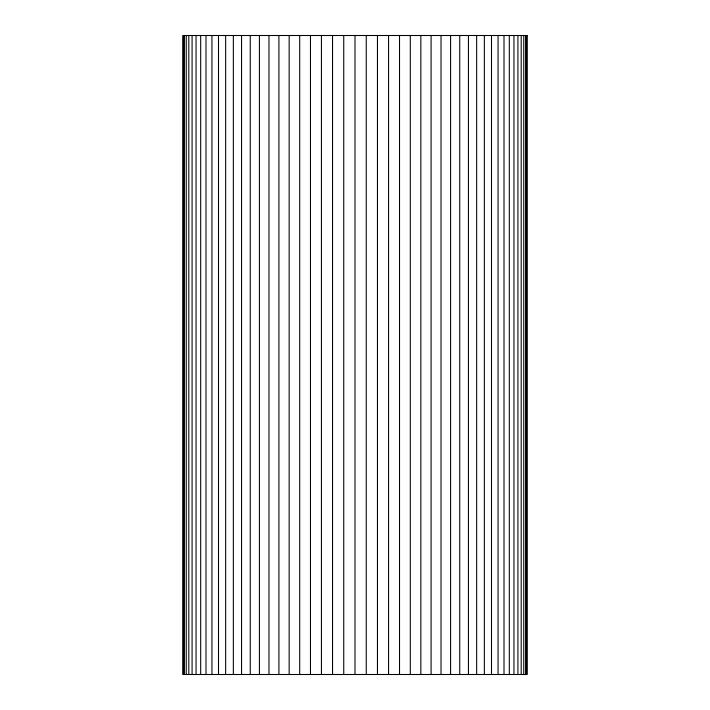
<?xml version="1.0" encoding="UTF-8"?>
<svg xmlns="http://www.w3.org/2000/svg" width="710" height="710" viewBox="0 0 710 710"><rect width="100%" height="100%" fill="white"/><g stroke="black" fill="none" stroke-linecap="round" stroke-linejoin="round"><path stroke-width="1.06" d="M526.687 35.5L526.687 674.5M525.577 35.5L525.577 674.5M523.749 35.5L523.749 674.5M521.193 35.5L521.193 674.5M517.918 35.5L517.918 674.5M513.951 35.5L513.951 674.5M509.31 35.5L509.31 674.5M504.002 35.5L504.002 674.5M498.056 35.5L498.056 674.5M491.497 35.5L491.497 674.5M484.353 35.5L484.353 674.5M476.659 35.5L476.659 674.5M468.44 35.5L468.44 674.5M459.743 35.5L459.743 674.5M450.584 35.5L450.584 674.5M441.025 35.5L441.025 674.5M431.094 35.5L431.094 674.5M420.844 35.5L420.844 674.5M410.3 35.5L410.3 674.5M399.526 35.5L399.526 674.5M388.565 35.5L388.565 674.5M377.454 35.5L377.454 674.5M366.253 35.5L366.253 674.5M355 35.5L355 674.5M343.746 35.5L343.746 674.5M332.546 35.5L332.546 674.5M321.435 35.5L321.435 674.5M310.474 35.5L310.474 674.5M299.7 35.5L299.7 674.5M289.156 35.5L289.156 674.5M278.906 35.5L278.906 674.5M268.975 35.5L268.975 674.5M259.416 35.5L259.416 674.5M250.257 35.5L250.257 674.5M241.56 35.5L241.56 674.5M233.341 35.5L233.341 674.5M225.647 35.5L225.647 674.5M218.502 35.5L218.502 674.5M211.944 35.5L211.944 674.5M205.998 35.5L205.998 674.5M200.69 35.5L200.69 674.5M196.049 35.5L196.049 674.5M192.082 35.5L192.082 674.5M188.807 35.5L188.807 674.5M186.251 35.5L186.251 674.5M184.423 35.5L184.423 674.5M183.313 35.5L183.313 674.5M527.051 35.5L182.949 35.5L182.949 674.5L527.051 674.5L527.051 35.5"/></g></svg>
